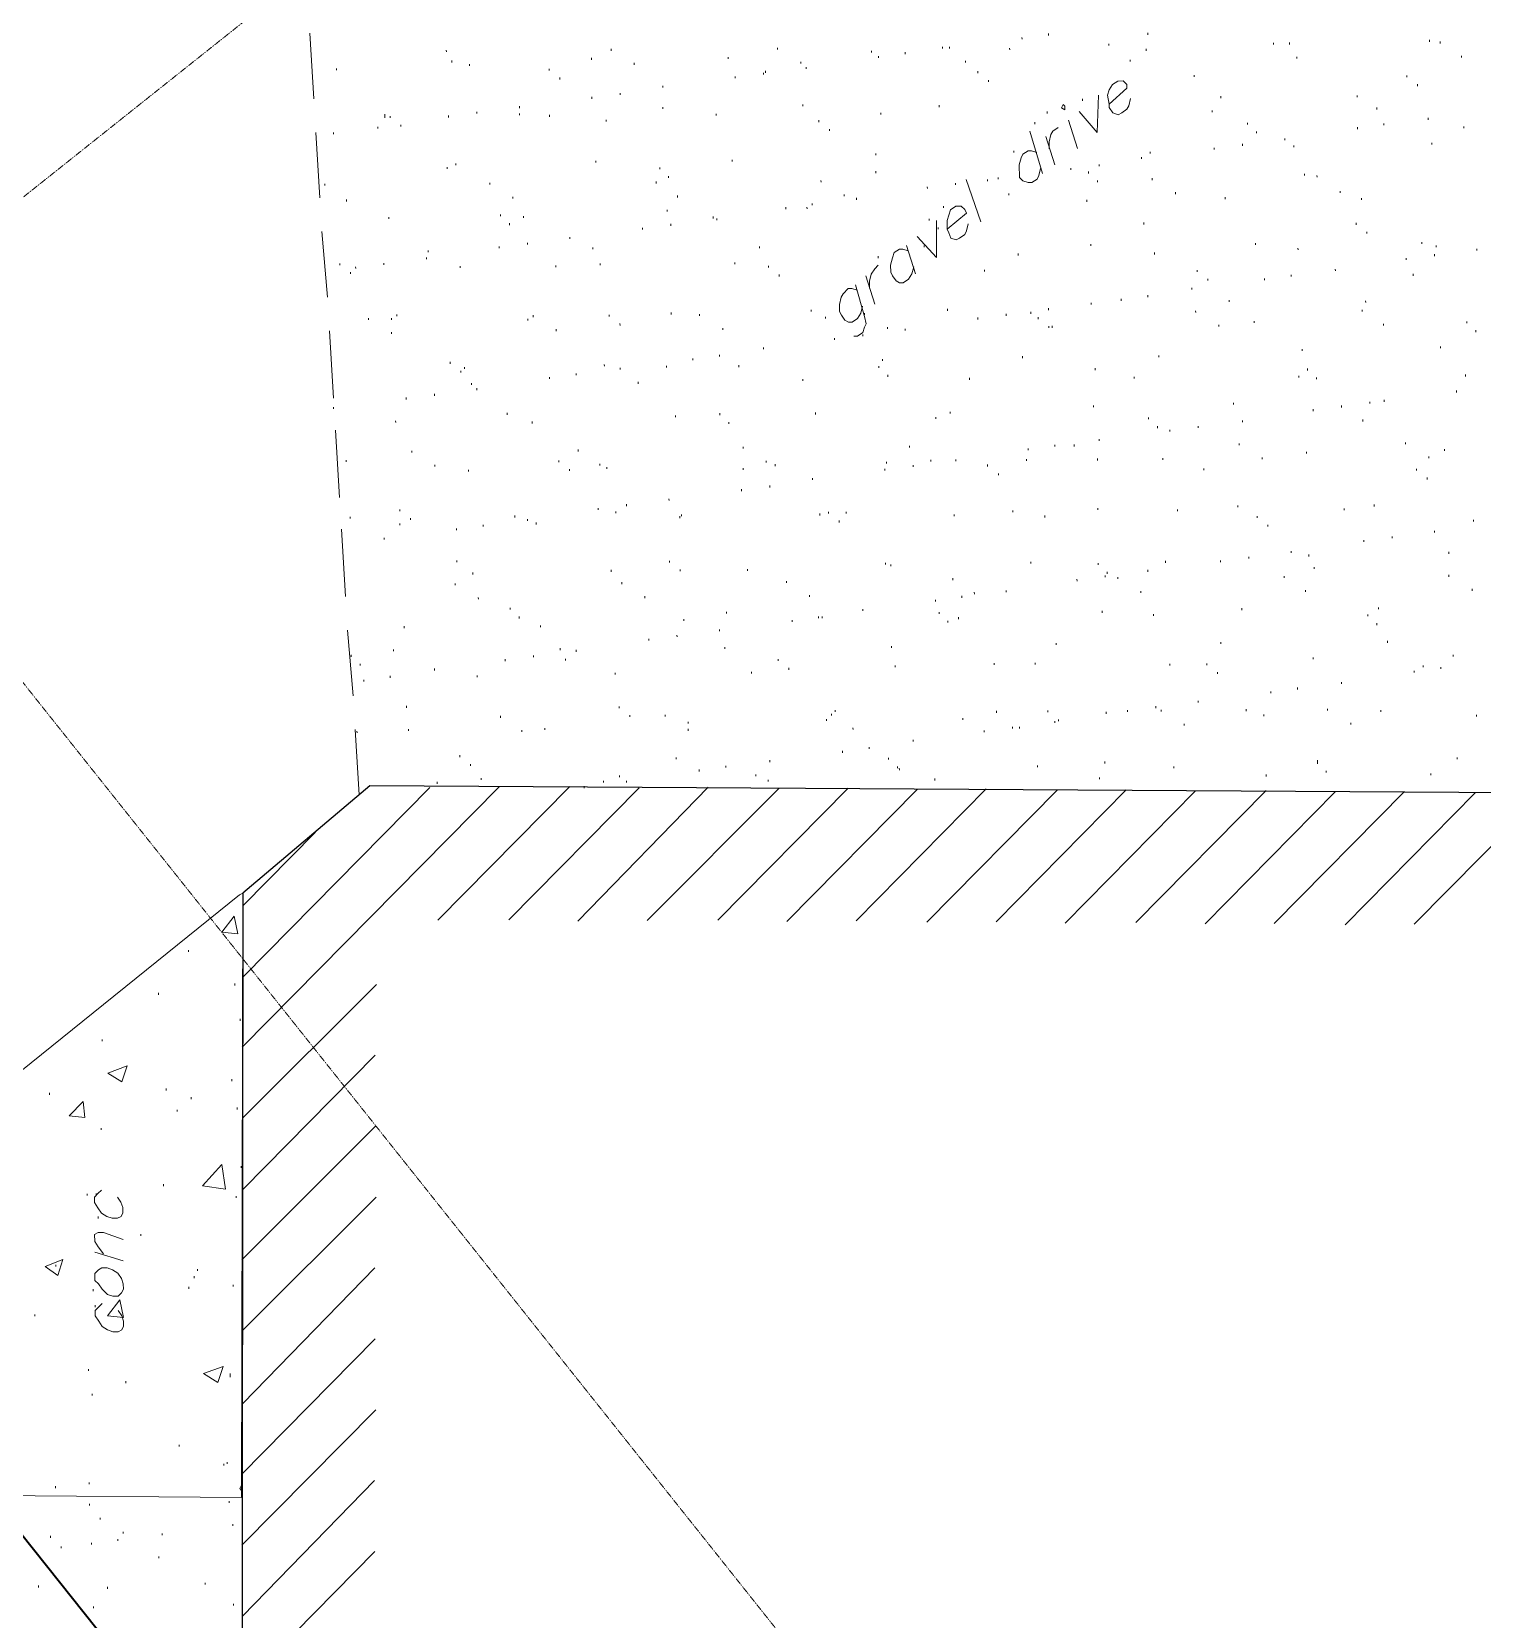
# Model space of a CAD drawing. Header units: inches. Extents: x -5728 to 15181, y 9834 to 15140.
# Drawn here: x 3259 to 3914, y 11093 to 11809 of the extents above; entities that cross this region are included whole.
import ezdxf

# ---------------------------------------------------------------- set-up
doc = ezdxf.new("R2010")
doc.units = ezdxf.units.IN
doc.header["$MEASUREMENT"] = 0
doc.linetypes.add('IMPORT-DASHEDX2 _4_', pattern=[0.1125, 0.075, -0.0375])
for name, color, linetype, lineweight in [('Building Setbacks', 1, 'IMPORT-DASHEDX2 _4_', 9), ('PDF_Geometry', 1, 'Continuous', 9), ('site plan converted for PDF_dwg', 1, 'Continuous', 9)]:
    doc.layers.add(name, color=color, linetype=linetype, lineweight=lineweight)

# ---------------------------------------------------------------- blocks, each defined once
blk = doc.blocks.new('site plan converted for PDF_dwg-1480341-SITE PLAN')
at = {"layer": 'Building Setbacks', "color": 147}
for p, q in [((987.35, 1770.42), (4303.47, 4372.18)), ((997.73, 1816.9), (2118.99, 388.93))]:
    blk.add_line(p, q, dxfattribs=at)
at = {"layer": 'PDF_Geometry', "color": 155, "lineweight": 15}
for p, q in [((1255.32, 1921), (1253.72, 1950.6)), ((1315.32, 1942.6), (1315.32, 1941.8)), ((1389.72, 1942.6), (1389.72, 1941.8)), ((1464.92, 1942.6), (1464.92, 1941.8)), ((1539.32, 1942.6), (1539.32, 1941.8)), ((1542.52, 1942.6), (1542.52, 1941.8)), ((1575.32, 1946.6), (1575.32, 1945.8)), ((1587.32, 1948.2), (1587.32, 1947.4)), ((1614.52, 1943.4), (1614.52, 1942.6)), ((1632.12, 1948.2), (1632.12, 1947.4)), ((1688.92, 1943.4), (1688.92, 1942.6)), ((1696.12, 1943.4), (1696.12, 1942.6)), ((1759.32, 1944.2), (1759.32, 1943.4)), ((1764.12, 1943.4), (1764.12, 1942.6)), ((1317.72, 1937.8), (1317.72, 1937)), ((1325.72, 1936.2), (1325.72, 1935.4)), ((1380.92, 1938.6), (1380.92, 1937.8)), ((1400.12, 1936.2), (1400.12, 1935.4)), ((1442.52, 1938.6), (1442.52, 1937.8)), ((1475.32, 1936.2), (1475.32, 1935.4)), ((1507.32, 1941), (1507.32, 1940.2)), ((1510.52, 1938.6), (1510.52, 1937.8)), ((1522.52, 1940.2), (1522.52, 1939.4)), ((1549.72, 1936.2), (1549.72, 1935.4)), ((1569.72, 1941.8), (1569.72, 1941)), ((1624.12, 1936.2), (1624.12, 1935.4)), ((1631.32, 1941), (1631.32, 1940.2)), ((1699.32, 1937), (1699.32, 1936.2)), ((1773.72, 1937), (1773.72, 1936.2)), ((1265.72, 1934.6), (1265.72, 1933.8)), ((1361.72, 1933.8), (1361.72, 1933)), ((1366.52, 1929.8), (1366.52, 1929)), ((1445.72, 1929.8), (1445.72, 1929)), ((1458.52, 1931.4), (1458.52, 1930.6)), ((1459.32, 1932.2), (1459.32, 1931.4)), ((1477.72, 1933.8), (1477.72, 1933)), ((1555.32, 1931.4), (1555.32, 1930.6)), ((1652.92, 1929), (1652.92, 1928.2)), ((1748.92, 1928.2), (1748.92, 1927.4)), ((1380.92, 1921), (1380.92, 1920.2)), ((1393.72, 1922.6), (1393.72, 1921.8)), ((1412.92, 1925.8), (1412.92, 1925)), ((1560.12, 1927.4), (1560.12, 1926.6)), ((1753.72, 1924.2), (1753.72, 1923.4)), ((1328.92, 1914.6), (1328.92, 1913.8)), ((1348.12, 1917), (1348.12, 1916.2)), ((1348.12, 1913.8), (1348.12, 1913)), ((1412.92, 1916.2), (1412.92, 1915.4)), ((1476.12, 1917), (1476.12, 1916.2)), ((1537.72, 1916.2), (1537.72, 1915.4)), ((1602.52, 1918.6), (1602.52, 1917.8)), ((1664.92, 1919.4), (1664.92, 1918.6)), ((1726.52, 1919.4), (1726.52, 1918.6)), ((1735.32, 1913.8), (1735.32, 1913)), ((1284.12, 1908.2), (1284.12, 1907.4)), ((1289.72, 1913), (1289.72, 1912.2)), ((1294.52, 1909), (1294.52, 1908.2)), ((1316.12, 1913), (1316.12, 1912.2)), ((1361.72, 1913), (1361.72, 1912.2)), ((1387.32, 1910.6), (1387.32, 1909.8)), ((1436.92, 1913), (1436.92, 1912.2)), ((1483.32, 1909.8), (1483.32, 1909)), ((1511.32, 1913), (1511.32, 1912.2)), ((1580.92, 1908.2), (1580.92, 1907.4)), ((1586.52, 1913), (1586.52, 1912.2)), ((1596.12, 1909), (1600.12, 1896.2)), ((1660.92, 1913), (1660.92, 1912.2)), ((1676.92, 1907.4), (1676.92, 1906.6)), ((1738.52, 1906.6), (1738.52, 1905.8)), ((1758.52, 1909), (1758.52, 1908.2)), ((1257.72, 1876.2), (1256.12, 1905.8)), ((1264.12, 1905.8), (1264.12, 1905)), ((1488.12, 1905.8), (1488.12, 1905)), ((1578.52, 1904.2), (1584.12, 1885)), ((1589.72, 1889), (1585.72, 1901.8)), ((1680.92, 1903.4), (1680.92, 1902.6)), ((1693.72, 1900.2), (1693.72, 1899.4)), ((1726.52, 1905), (1726.52, 1904.2)), ((1774.52, 1905), (1774.52, 1904.2)), ((1382.52, 1892.2), (1382.52, 1891.4)), ((1444.12, 1892.2), (1444.12, 1891.4)), ((1508.92, 1894.6), (1508.92, 1893.8)), ((1571.32, 1895.4), (1571.32, 1894.6)), ((1628.92, 1892.2), (1628.92, 1891.4)), ((1632.92, 1894.6), (1632.92, 1893.8)), ((1661.72, 1896.2), (1661.72, 1895.4)), ((1674.52, 1897.8), (1674.52, 1897)), ((1697.72, 1897), (1697.72, 1896.2)), ((1760.12, 1897.8), (1760.12, 1897)), ((1315.32, 1889.8), (1315.32, 1889)), ((1319.32, 1891.4), (1319.32, 1890.6)), ((1411.32, 1889), (1411.32, 1888.2)), ((1415.32, 1885), (1415.32, 1884.2)), ((1508.92, 1886.6), (1508.92, 1885.8)), ((1596.92, 1887.4), (1596.92, 1886.6)), ((1604.92, 1885.8), (1604.92, 1885)), ((1609.72, 1889), (1609.72, 1888.2)), ((1260.12, 1882.6), (1260.12, 1881.8)), ((1334.52, 1882.6), (1334.52, 1881.8)), ((1409.72, 1882.6), (1409.72, 1881.8)), ((1484.12, 1882.6), (1484.12, 1881.8)), ((1532.12, 1879.4), (1532.12, 1878.6)), ((1544.92, 1881), (1544.92, 1880.2)), ((1556.12, 1863.4), (1549.72, 1882.6)), ((1559.32, 1882.6), (1559.32, 1881.8)), ((1564.12, 1883.4), (1564.12, 1882.6)), ((1608.92, 1881.8), (1608.92, 1881)), ((1633.72, 1882.6), (1633.72, 1881.8)), ((1702.52, 1884.2), (1702.52, 1883.4)), ((1708.12, 1883.4), (1708.12, 1882.6)), ((1269.72, 1875.4), (1269.72, 1874.6)), ((1344.92, 1876.2), (1344.92, 1875.4)), ((1419.32, 1876.2), (1419.32, 1875.4)), ((1468.12, 1870.6), (1468.12, 1869.8)), ((1477.72, 1870.6), (1477.72, 1869.8)), ((1480.12, 1872.2), (1480.12, 1871.4)), ((1494.52, 1876.2), (1494.52, 1875.4)), ((1500.12, 1874.6), (1500.12, 1873.8)), ((1539.32, 1870.6), (1539.32, 1869.8)), ((1568.92, 1876.2), (1568.92, 1875.4)), ((1604.12, 1873), (1604.12, 1872.2)), ((1644.12, 1876.2), (1644.12, 1875.4)), ((1666.52, 1873.8), (1666.52, 1873)), ((1718.52, 1876.2), (1718.52, 1875.4)), ((1728.12, 1873), (1728.12, 1872.2)), ((1288.92, 1867.4), (1288.92, 1866.6)), ((1339.32, 1868.2), (1339.32, 1867.4)), ((1343.32, 1864.2), (1343.32, 1863.4)), ((1349.72, 1867.4), (1349.72, 1866.6)), ((1414.52, 1869.8), (1414.52, 1869)), ((1435.32, 1866.6), (1435.32, 1865.8)), ((1436.92, 1865.8), (1436.92, 1865)), ((1532.92, 1865), (1532.92, 1864.2)), ((1260.92, 1831.4), (1258.52, 1861)), ((1370.52, 1857.8), (1370.52, 1857)), ((1403.32, 1861.8), (1403.32, 1861)), ((1416.12, 1863.4), (1416.12, 1862.6)), ((1536.92, 1861), (1536.92, 1860.2)), ((1629.72, 1862.6), (1629.72, 1861.8)), ((1725.72, 1861.8), (1725.72, 1861)), ((1730.52, 1857.8), (1730.52, 1857)), ((1306.52, 1852.2), (1306.52, 1851.4)), ((1338.52, 1853.8), (1338.52, 1853)), ((1351.32, 1855.4), (1351.32, 1854.6)), ((1380.92, 1853), (1380.92, 1852.2)), ((1456.12, 1853), (1456.12, 1852.2)), ((1522.52, 1853), (1526.52, 1840.2)), ((1530.52, 1853), (1530.52, 1852.2)), ((1605.72, 1853), (1605.72, 1852.2)), ((1680.12, 1853), (1680.12, 1852.2)), ((1699.32, 1850.6), (1699.32, 1849.8)), ((1755.32, 1853), (1755.32, 1852.2)), ((1761.72, 1851.4), (1761.72, 1850.6)), ((1780.12, 1849.8), (1780.12, 1849)), ((1266.52, 1846.6), (1266.52, 1845.8)), ((1271.32, 1842.6), (1271.32, 1841.8)), ((1273.72, 1845), (1273.72, 1844.2)), ((1286.52, 1846.6), (1286.52, 1845.8)), ((1305.72, 1849), (1305.72, 1848.2)), ((1320.92, 1845), (1320.92, 1844.2)), ((1364.12, 1845), (1364.12, 1844.2)), ((1384.12, 1845.8), (1384.12, 1845)), ((1444.92, 1845.8), (1444.92, 1845)), ((1460.12, 1844.2), (1460.12, 1843.4)), ((1509.72, 1848.2), (1509.72, 1847.4)), ((1572.92, 1849), (1572.92, 1848.2)), ((1634.52, 1849), (1634.52, 1848.2)), ((1748.12, 1845.8), (1748.12, 1845)), ((1760.92, 1847.4), (1760.92, 1846.6)), ((1464.92, 1840.2), (1464.92, 1839.4)), ((1508.12, 1826.6), (1504.12, 1839.4)), ((1557.72, 1841.8), (1557.72, 1841)), ((1653.72, 1841), (1653.72, 1840.2)), ((1658.52, 1837), (1658.52, 1836.2)), ((1684.12, 1837), (1684.12, 1836.2)), ((1696.12, 1838.6), (1696.12, 1837.8)), ((1716.12, 1841), (1716.12, 1840.2)), ((1751.32, 1838.6), (1751.32, 1837.8)), ((1619.32, 1828.2), (1619.32, 1827.4)), ((1631.32, 1829.8), (1631.32, 1829)), ((1651.32, 1833), (1651.32, 1832.2)), ((1279.32, 1821.8), (1279.32, 1821)), ((1289.72, 1821.8), (1289.72, 1821)), ((1292.12, 1823.4), (1292.12, 1822.6)), ((1351.32, 1821), (1351.32, 1820.2)), ((1353.72, 1822.6), (1353.72, 1821.8)), ((1388.12, 1822.6), (1388.12, 1821.8)), ((1416.12, 1823.4), (1416.12, 1822.6)), ((1428.92, 1822.6), (1428.92, 1821.8)), ((1479.32, 1824.2), (1479.32, 1823.4)), ((1485.72, 1821), (1485.72, 1820.2)), ((1503.32, 1822.6), (1503.32, 1821.8)), ((1540.92, 1824.2), (1540.92, 1823.4)), ((1567.32, 1821.8), (1567.32, 1821)), ((1578.52, 1822.6), (1578.52, 1821.8)), ((1586.52, 1824.2), (1586.52, 1823.4)), ((1605.72, 1826.6), (1605.72, 1825.8)), ((1652.92, 1822.6), (1652.92, 1821.8)), ((1668.12, 1827.4), (1668.12, 1826.6)), ((1728.12, 1822.6), (1728.12, 1821.8)), ((1729.72, 1826.6), (1729.72, 1825.8)), ((1263.32, 1785.8), (1261.72, 1816.2)), ((1289.72, 1815.4), (1289.72, 1814.6)), ((1364.12, 1816.2), (1364.12, 1815.4)), ((1392.92, 1818.6), (1392.92, 1817.8)), ((1439.32, 1816.2), (1439.32, 1815.4)), ((1513.72, 1816.2), (1513.72, 1815.4)), ((1521.72, 1815.4), (1521.72, 1814.6)), ((1554.52, 1820.2), (1554.52, 1819.4)), ((1581.72, 1820.2), (1581.72, 1819.4)), ((1586.52, 1816.2), (1586.52, 1815.4)), ((1588.12, 1816.2), (1588.12, 1815.4)), ((1663.32, 1816.2), (1663.32, 1815.4)), ((1679.32, 1817.8), (1679.32, 1817)), ((1737.72, 1816.2), (1737.72, 1815.4)), ((1775.32, 1817), (1775.32, 1816.2)), ((1457.72, 1807.4), (1457.72, 1806.6)), ((1489.72, 1811.4), (1489.72, 1810.6)), ((1502.52, 1813), (1502.52, 1812.2)), ((1779.32, 1813), (1779.32, 1812.2)), ((1316.12, 1801.8), (1316.12, 1801)), ((1322.52, 1799.4), (1322.52, 1798.6)), ((1385.72, 1800.2), (1385.72, 1799.4)), ((1413.72, 1799.4), (1413.72, 1798.6)), ((1425.72, 1802.6), (1425.72, 1801.8)), ((1437.72, 1804.2), (1437.72, 1803.4)), ((1446.52, 1799.4), (1446.52, 1798.6)), ((1511.32, 1801.8), (1511.32, 1801)), ((1574.52, 1802.6), (1574.52, 1801.8)), ((1636.12, 1802.6), (1636.12, 1801.8)), ((1700.92, 1805), (1700.92, 1804.2)), ((1763.32, 1805.8), (1763.32, 1805)), ((1320.92, 1797.8), (1320.92, 1797)), ((1325.72, 1792.2), (1325.72, 1791.4)), ((1360.92, 1794.6), (1360.92, 1793.8)), ((1372.92, 1796.2), (1372.92, 1795.4)), ((1392.92, 1798.6), (1392.92, 1797.8)), ((1400.92, 1792.2), (1400.92, 1791.4)), ((1475.32, 1793), (1475.32, 1792.2)), ((1509.72, 1798.6), (1509.72, 1797.8)), ((1513.72, 1794.6), (1513.72, 1793.8)), ((1550.52, 1793), (1550.52, 1792.2)), ((1607.32, 1797), (1607.32, 1796.2)), ((1624.92, 1793), (1624.92, 1792.2)), ((1699.32, 1793), (1699.32, 1792.2)), ((1703.32, 1796.2), (1703.32, 1795.4)), ((1707.32, 1792.2), (1707.32, 1791.4)), ((1774.52, 1793), (1774.52, 1792.2)), ((1296.12, 1785.8), (1296.12, 1785)), ((1308.92, 1787.4), (1308.92, 1786.6)), ((1328.12, 1789.8), (1328.12, 1789)), ((1770.52, 1785.8), (1770.52, 1785)), ((1263.32, 1781.8), (1263.32, 1781)), ((1341.72, 1778.6), (1341.72, 1777.8)), ((1437.72, 1777.8), (1437.72, 1777)), ((1480.92, 1777.8), (1480.92, 1777)), ((1541.72, 1777.8), (1541.72, 1777)), ((1606.52, 1780.2), (1606.52, 1779.4)), ((1669.72, 1781), (1669.72, 1780.2)), ((1705.72, 1777.8), (1705.72, 1777)), ((1718.52, 1779.4), (1718.52, 1778.6)), ((1731.32, 1781), (1731.32, 1780.2)), ((1737.72, 1781.8), (1737.72, 1781)), ((1265.72, 1741), (1264.12, 1771.4)), ((1291.32, 1775.4), (1291.32, 1774.6)), ((1352.92, 1774.6), (1352.92, 1773.8)), ((1417.72, 1777), (1417.72, 1776.2)), ((1441.72, 1773.8), (1441.72, 1773)), ((1535.32, 1775.4), (1535.32, 1774.6)), ((1631.32, 1774.6), (1631.32, 1773.8)), ((1635.32, 1770.6), (1635.32, 1769.8)), ((1653.72, 1770.6), (1653.72, 1769.8)), ((1673.72, 1773), (1673.72, 1772.2)), ((1728.12, 1773), (1728.12, 1772.2)), ((1608.92, 1765), (1608.92, 1764.2)), ((1640.92, 1769), (1640.92, 1768.2)), ((1268.92, 1757.8), (1268.92, 1757)), ((1298.52, 1761.8), (1298.52, 1761)), ((1364.92, 1757), (1364.92, 1756.2)), ((1373.72, 1761.8), (1373.72, 1761)), ((1448.12, 1762.6), (1448.12, 1761.8)), ((1458.52, 1756.2), (1458.52, 1755.4)), ((1523.32, 1762.6), (1523.32, 1761.8)), ((1532.92, 1756.2), (1532.92, 1755.4)), ((1544.12, 1756.2), (1544.12, 1755.4)), ((1576.12, 1756.2), (1576.12, 1755.4)), ((1576.92, 1761), (1576.92, 1760.2)), ((1588.92, 1762.6), (1588.92, 1761.8)), ((1597.72, 1762.6), (1597.72, 1761.8)), ((1608.12, 1756.2), (1608.12, 1755.4)), ((1637.72, 1756.2), (1637.72, 1755.4)), ((1672.12, 1762.6), (1672.12, 1761.8)), ((1682.52, 1756.2), (1682.52, 1755.4)), ((1702.52, 1758.6), (1702.52, 1757.8)), ((1747.32, 1762.6), (1747.32, 1761.8)), ((1757.72, 1756.2), (1757.72, 1755.4)), ((1764.92, 1759.4), (1764.92, 1758.6)), ((1308.92, 1755.4), (1308.92, 1754.6)), ((1324.12, 1753), (1324.12, 1752.2)), ((1369.72, 1753), (1369.72, 1752.2)), ((1383.32, 1755.4), (1383.32, 1754.6)), ((1386.52, 1753.8), (1386.52, 1753)), ((1448.12, 1753), (1448.12, 1752.2)), ((1462.52, 1754.6), (1462.52, 1753.8)), ((1512.12, 1752.2), (1512.12, 1751.4)), ((1512.92, 1755.4), (1512.92, 1754.6)), ((1524.92, 1753.8), (1524.92, 1753)), ((1558.52, 1753.8), (1558.52, 1753)), ((1563.32, 1749.8), (1563.32, 1749)), ((1656.12, 1751.4), (1656.12, 1750.6)), ((1752.12, 1750.6), (1752.12, 1749.8)), ((1447.32, 1743.4), (1447.32, 1742.6)), ((1460.12, 1745), (1460.12, 1744.2)), ((1479.32, 1748.2), (1479.32, 1747.4)), ((1756.92, 1746.6), (1756.92, 1745.8)), ((1292.92, 1735.4), (1292.92, 1734.6)), ((1382.52, 1735.4), (1382.52, 1734.6)), ((1395.32, 1737), (1395.32, 1736.2)), ((1414.52, 1739.4), (1414.52, 1738.6)), ((1671.32, 1734.6), (1671.32, 1733.8)), ((1732.92, 1734.6), (1732.92, 1733.8)), ((1270.52, 1732.2), (1270.52, 1731.4)), ((1292.92, 1729), (1292.92, 1728.2)), ((1297.72, 1731.4), (1297.72, 1730.6)), ((1330.52, 1728.2), (1330.52, 1727.4)), ((1344.92, 1732.2), (1344.92, 1731.4)), ((1350.52, 1730.6), (1350.52, 1729.8)), ((1354.52, 1729), (1354.52, 1728.2)), ((1390.52, 1733.8), (1390.52, 1733)), ((1419.32, 1731.4), (1419.32, 1730.6)), ((1420.12, 1732.2), (1420.12, 1731.4)), ((1482.52, 1732.2), (1482.52, 1731.4)), ((1486.52, 1733), (1486.52, 1732.2)), ((1491.32, 1729), (1491.32, 1728.2)), ((1494.52, 1733), (1494.52, 1732.2)), ((1543.32, 1731.4), (1543.32, 1730.6)), ((1569.72, 1733), (1569.72, 1732.2)), ((1584.12, 1730.6), (1584.12, 1729.8)), ((1608.12, 1733.8), (1608.12, 1733)), ((1644.12, 1733), (1644.12, 1732.2)), ((1680.12, 1729.8), (1680.12, 1729)), ((1719.32, 1733), (1719.32, 1732.2)), ((1777.72, 1727.4), (1777.72, 1726.6)), ((1268.12, 1696.2), (1266.52, 1726.6)), ((1285.72, 1722.6), (1285.72, 1721.8)), ((1318.52, 1726.6), (1318.52, 1725.8)), ((1684.92, 1725.8), (1684.92, 1725)), ((1740.92, 1720.2), (1740.92, 1719.4)), ((1760.12, 1722.6), (1760.12, 1721.8)), ((1695.32, 1713.8), (1695.32, 1713)), ((1728.12, 1718.6), (1728.12, 1717.8)), ((1766.52, 1713), (1766.52, 1712.2)), ((1318.52, 1712.2), (1318.52, 1711.4)), ((1325.72, 1706.6), (1325.72, 1705.8)), ((1388.12, 1707.4), (1388.12, 1706.6)), ((1414.52, 1711.4), (1414.52, 1710.6)), ((1419.32, 1707.4), (1419.32, 1706.6)), ((1449.72, 1707.4), (1449.72, 1706.6)), ((1512.12, 1709.8), (1512.12, 1709)), ((1514.52, 1709), (1514.52, 1708.2)), ((1577.72, 1709.8), (1577.72, 1709)), ((1608.12, 1709), (1608.12, 1708.2)), ((1630.52, 1705.8), (1630.52, 1705)), ((1638.52, 1709.8), (1638.52, 1709)), ((1663.32, 1709.8), (1663.32, 1709)), ((1676.12, 1711.4), (1676.12, 1710.6)), ((1703.32, 1712.2), (1703.32, 1711.4)), ((1705.72, 1706.6), (1705.72, 1705.8)), ((1317.72, 1701.8), (1317.72, 1701)), ((1392.92, 1701.8), (1392.92, 1701)), ((1467.32, 1701.8), (1467.32, 1701)), ((1542.52, 1702.6), (1542.52, 1701.8)), ((1598.52, 1701.8), (1598.52, 1701)), ((1611.32, 1703.4), (1611.32, 1702.6)), ((1612.12, 1705), (1612.12, 1704.2)), ((1616.92, 1702.6), (1616.92, 1701.8)), ((1692.12, 1702.6), (1692.12, 1701.8)), ((1766.52, 1702.6), (1766.52, 1701.8)), ((1328.12, 1695.4), (1328.12, 1694.6)), ((1403.32, 1695.4), (1403.32, 1694.6)), ((1477.72, 1695.4), (1477.72, 1694.6)), ((1534.52, 1693), (1534.52, 1692.2)), ((1546.52, 1694.6), (1546.52, 1693.8)), ((1552.12, 1696.2), (1552.12, 1695.4)), ((1566.52, 1697), (1566.52, 1696.2)), ((1627.32, 1696.2), (1627.32, 1695.4)), ((1701.72, 1696.2), (1701.72, 1695.4)), ((1776.92, 1696.2), (1776.92, 1695.4)), ((1342.52, 1690.6), (1342.52, 1689.8)), ((1346.52, 1686.6), (1346.52, 1685.8)), ((1420.92, 1685), (1420.92, 1684.2)), ((1440.12, 1688.2), (1440.12, 1687.4)), ((1481.72, 1685.8), (1481.72, 1685)), ((1483.32, 1685.8), (1483.32, 1685)), ((1501.72, 1689), (1501.72, 1688.2)), ((1536.12, 1687.4), (1536.12, 1686.6)), ((1544.92, 1685), (1544.92, 1684.2)), ((1609.72, 1687.4), (1609.72, 1686.6)), ((1632.92, 1685.8), (1632.92, 1685)), ((1672.92, 1688.2), (1672.92, 1687.4)), ((1729.72, 1685), (1729.72, 1684.2)), ((1734.52, 1688.2), (1734.52, 1687.4)), ((1271.32, 1651.4), (1268.92, 1681)), ((1294.52, 1682.6), (1294.52, 1681.8)), ((1356.12, 1682.6), (1356.12, 1681.8)), ((1417.72, 1677.8), (1417.72, 1677)), ((1436.92, 1680.2), (1436.92, 1679.4)), ((1469.72, 1684.2), (1469.72, 1683.4)), ((1540.12, 1683.4), (1540.12, 1682.6)), ((1733.72, 1681), (1733.72, 1680.2)), ((1289.72, 1672.2), (1289.72, 1671.4)), ((1364.92, 1672.2), (1364.92, 1671.4)), ((1372.12, 1671.4), (1372.12, 1670.6)), ((1404.92, 1676.2), (1404.92, 1675.4)), ((1439.32, 1672.2), (1439.32, 1671.4)), ((1514.52, 1672.2), (1514.52, 1671.4)), ((1588.92, 1673), (1588.92, 1672.2)), ((1663.32, 1673), (1663.32, 1672.2)), ((1738.52, 1673), (1738.52, 1672.2)), ((1270.52, 1669.8), (1270.52, 1669)), ((1274.52, 1665.8), (1274.52, 1665)), ((1308.12, 1663.4), (1308.12, 1662.6)), ((1340.12, 1667.4), (1340.12, 1666.6)), ((1352.92, 1669), (1352.92, 1668.2)), ((1367.32, 1667.4), (1367.32, 1666.6)), ((1463.32, 1666.6), (1463.32, 1665.8)), ((1516.12, 1663.4), (1516.12, 1662.6)), ((1560.92, 1664.2), (1560.92, 1663.4)), ((1579.32, 1664.2), (1579.32, 1663.4)), ((1640.12, 1663.4), (1640.12, 1662.6)), ((1656.92, 1663.4), (1656.92, 1662.6)), ((1704.92, 1665.8), (1704.92, 1665)), ((1768.12, 1666.6), (1768.12, 1665.8)), ((1276.12, 1658.6), (1276.12, 1657.8)), ((1288.12, 1660.2), (1288.12, 1659.4)), ((1327.32, 1660.2), (1327.32, 1659.4)), ((1389.72, 1661), (1389.72, 1660.2)), ((1451.32, 1661), (1451.32, 1660.2)), ((1468.12, 1662.6), (1468.12, 1661.8)), ((1661.72, 1659.4), (1661.72, 1658.6)), ((1750.52, 1659.4), (1750.52, 1658.6)), ((1754.52, 1661.8), (1754.52, 1661)), ((1762.52, 1661), (1762.52, 1660.2)), ((1685.72, 1650.6), (1685.72, 1649.8)), ((1697.72, 1652.2), (1697.72, 1651.4)), ((1717.72, 1654.6), (1717.72, 1653.8)), ((1295.32, 1646.6), (1295.32, 1645.8)), ((1337.72, 1641.8), (1337.72, 1641)), ((1391.32, 1645.8), (1391.32, 1645)), ((1396.12, 1641.8), (1396.12, 1641)), ((1412.12, 1641.8), (1412.12, 1641)), ((1487.32, 1641.8), (1487.32, 1641)), ((1488.92, 1643.4), (1488.92, 1642.6)), ((1561.72, 1642.6), (1561.72, 1641.8)), ((1584.92, 1642.6), (1584.92, 1641.8)), ((1611.32, 1641.8), (1611.32, 1641)), ((1620.92, 1642.6), (1620.92, 1641.8)), ((1633.72, 1644.2), (1633.72, 1643.4)), ((1636.12, 1642.6), (1636.12, 1641.8)), ((1652.92, 1646.6), (1652.92, 1645.8)), ((1674.52, 1642.6), (1674.52, 1641.8)), ((1711.32, 1642.6), (1711.32, 1641.8)), ((1735.32, 1641.8), (1735.32, 1641)), ((1273.72, 1606.6), (1272.12, 1636.2)), ((1272.92, 1635.4), (1272.92, 1634.6)), ((1296.12, 1636.2), (1296.12, 1635.4)), ((1347.32, 1635.4), (1347.32, 1634.6)), ((1357.72, 1636.2), (1357.72, 1635.4)), ((1422.52, 1638.6), (1422.52, 1637.8)), ((1422.52, 1635.4), (1422.52, 1634.6)), ((1484.92, 1639.4), (1484.92, 1638.6)), ((1496.92, 1635.4), (1496.92, 1634.6)), ((1546.52, 1639.4), (1546.52, 1638.6)), ((1568.92, 1635.4), (1568.92, 1634.6)), ((1572.12, 1635.4), (1572.12, 1634.6)), ((1588.12, 1637.8), (1588.12, 1637)), ((1589.72, 1638.6), (1589.72, 1637.8)), ((1646.52, 1636.2), (1646.52, 1635.4)), ((1682.52, 1640.2), (1682.52, 1639.4)), ((1721.72, 1636.2), (1721.72, 1635.4)), ((1778.52, 1639.4), (1778.52, 1638.6)), ((1524.12, 1629.8), (1524.12, 1629)), ((1556.12, 1633.8), (1556.12, 1633)), ((1319.32, 1624.2), (1319.32, 1623.4)), ((1324.12, 1620.2), (1324.12, 1619.4)), ((1416.92, 1622.6), (1416.92, 1621.8)), ((1459.32, 1621), (1459.32, 1620.2)), ((1492.12, 1625), (1492.12, 1624.2)), ((1504.12, 1626.6), (1504.12, 1625.8)), ((1512.92, 1621.8), (1512.92, 1621)), ((1769.72, 1620.2), (1769.72, 1619.4)), ((1328.92, 1613.8), (1328.92, 1613)), ((1391.32, 1614.6), (1391.32, 1613.8)), ((1427.32, 1617), (1427.32, 1616.2)), ((1439.32, 1618.6), (1439.32, 1617.8)), ((1452.92, 1614.6), (1452.92, 1613.8)), ((1516.92, 1617.8), (1516.92, 1617)), ((1517.72, 1617), (1517.72, 1616.2)), ((1580.12, 1617.8), (1580.12, 1617)), ((1610.52, 1619.4), (1610.52, 1618.6)), ((1641.72, 1617), (1641.72, 1616.2)), ((1683.32, 1613), (1683.32, 1612.2)), ((1710.52, 1614.6), (1710.52, 1613.8)), ((1757.72, 1613), (1757.72, 1612.2)), ((1220.12, 1493), (1336.92, 1609.8)), ((1220.92, 1525), (1305.72, 1609.8)), ((1308.92, 1612.2), (1308.92, 1611.4)), ((1308.92, 1549.8), (1368.92, 1609.8)), ((1340.92, 1549.8), (1400.12, 1609)), ((1372.12, 1549), (1431.32, 1609)), ((1375.32, 1609.8), (1375.32, 1609)), ((1384.12, 1612.2), (1384.12, 1611.4)), ((1394.52, 1612.2), (1394.52, 1611.4)), ((1403.32, 1549), (1463.32, 1608.2)), ((1435.32, 1549), (1494.52, 1608.2)), ((1458.52, 1612.2), (1458.52, 1611.4)), ((1466.52, 1548.2), (1525.72, 1607.4)), ((1497.72, 1548.2), (1556.92, 1607.4)), ((1529.72, 1547.4), (1588.92, 1606.6)), ((1533.72, 1612.2), (1533.72, 1611.4)), ((1560.92, 1547.4), (1620.12, 1606.6)), ((1592.12, 1546.6), (1651.32, 1605.8)), ((1608.12, 1612.2), (1608.12, 1611.4)), ((1624.12, 1546.6), (1683.32, 1605.8)), ((1655.32, 1545.8), (1714.52, 1605)), ((1686.52, 1545.8), (1745.72, 1605)), ((1718.52, 1545), (1777.72, 1604.2)), ((1749.72, 1545), (1808.92, 1604.2)), ((1220.92, 1557), (1253.72, 1589.8)), ((1196.12, 1537), (1196.12, 1536.2)), ((1216.92, 1521.8), (1216.92, 1521)), ((1220.12, 1461), (1280.92, 1521)), ((1182.52, 1517.8), (1182.52, 1517)), ((1219.32, 1505.8), (1219.32, 1505)), ((1156.92, 1497), (1156.92, 1496.2)), ((1220.12, 1429), (1280.12, 1489)), ((1215.32, 1478.6), (1215.32, 1477.8)), ((1132.92, 1473), (1132.92, 1472.2)), ((1185.72, 1474.6), (1185.72, 1473.8)), ((1196.92, 1470.6), (1196.92, 1469.8)), ((1190.52, 1465), (1190.52, 1464.2)), ((1217.72, 1465.8), (1217.72, 1465)), ((1156.12, 1457), (1156.12, 1456.2)), ((1219.32, 1397), (1280.12, 1457)), ((1219.32, 1439.4), (1219.32, 1438.6)), ((1149.72, 1427.4), (1149.72, 1426.6)), ((1153.72, 1427.4), (1153.72, 1426.6)), ((1184.12, 1431.4), (1184.12, 1430.6)), ((1216.92, 1425.8), (1216.92, 1425)), ((1219.32, 1365), (1280.12, 1425)), ((1154.52, 1417), (1154.52, 1416.2)), ((1173.72, 1409), (1173.72, 1408.2)), ((1165.72, 1397), (1152.92, 1401)), ((1135.32, 1395.4), (1135.32, 1394.6)), ((1199.32, 1393), (1199.32, 1392.2)), ((1219.32, 1332.2), (1279.32, 1393)), ((1152.12, 1384.2), (1152.12, 1383.4)), ((1195.32, 1385), (1195.32, 1384.2)), ((1197.72, 1389.8), (1197.72, 1389)), ((1215.32, 1385.8), (1215.32, 1385)), ((1152.92, 1377), (1152.92, 1376.2)), ((1125.72, 1373), (1125.72, 1372.2)), ((1218.52, 1300.2), (1279.32, 1361)), ((1149.72, 1348.2), (1149.72, 1347.4)), ((1166.52, 1342.6), (1166.52, 1341.8)), ((1151.32, 1337), (1151.32, 1336.2)), ((1218.52, 1268.2), (1279.32, 1329)), ((1190.52, 1313.8), (1190.52, 1313)), ((1210.52, 1305), (1210.52, 1304.2)), ((1212.12, 1305.8), (1212.12, 1305)), ((1134.52, 1295.4), (1134.52, 1294.6)), ((1149.72, 1297), (1149.72, 1296.2)), ((1218.52, 1236.2), (1278.52, 1297)), ((1149.72, 1287.4), (1149.72, 1286.6)), ((1212.92, 1288.2), (1212.92, 1287.4)), ((1154.52, 1281), (1154.52, 1280.2)), ((1214.52, 1277.8), (1214.52, 1277)), ((1132.12, 1273), (1132.12, 1272.2)), ((1150.52, 1269.8), (1150.52, 1269)), ((1162.52, 1271.4), (1162.52, 1270.6)), ((1164.92, 1274.6), (1164.92, 1273.8)), ((1182.52, 1273.8), (1182.52, 1273)), ((1136.92, 1268.2), (1136.92, 1267.4)), ((1180.92, 1263.4), (1180.92, 1262.6)), ((1217.72, 1204.2), (1278.52, 1265)), ((1126.52, 1250.6), (1126.52, 1249.8)), ((1157.72, 1249.8), (1157.72, 1249)), ((1201.72, 1251.4), (1201.72, 1250.6)), ((1151.32, 1241), (1151.32, 1240.2)), ((1214.52, 1241.8), (1214.52, 1241))]:
    blk.add_line(p, q, dxfattribs=at)
at = {"layer": 'PDF_Geometry', "color": 157, "lineweight": 35, "flags": 128}
blk.add_lwpolyline([(1834.52, 362.6), (4520.12, 325), (4553.72, 4365.8), (4155.32, 4561), (679.32, 1833.8)], close=True, dxfattribs=at)
at = {"layer": 'PDF_Geometry', "color": 165, "lineweight": 25, "flags": 128}
blk.add_lwpolyline([(3471.32, 1902.6), (2028.12, 1914.6), (2024.12, 1440.2), (2008.12, 1440.2), (2008.12, 1425), (1842.52, 1424.2), (1844.12, 1603.4), (1278.52, 1610.6), (1220.92, 1562.6), (1217.72, 1154.6), (1384.12, 928.2), (2006.52, 928.2), (2005.72, 785), (1828.92, 787.4), (1827.32, 526.6), (3939.32, 504.2)], dxfattribs=at)
at = {"layer": 'PDF_Geometry', "color": 155, "lineweight": 15, "flags": 128}
for points in [[(1614.52, 1916.2), (1622.52, 1923.4), (1622.52, 1925), (1620.92, 1926.6), (1618.52, 1926.6), (1616.12, 1925), (1614.52, 1922.6), (1613.72, 1920.2), (1614.52, 1916.2), (1614.52, 1914.6), (1616.12, 1912.2), (1618.52, 1911.4), (1620.12, 1912.2), (1622.52, 1913.8), (1623.32, 1915.4), (1624.12, 1918.6)], [(1287.32, 1913.8), (1287.32, 1913), (1287.32, 1912.2)], [(1600.92, 1913), (1608.92, 1903.4), (1609.72, 1920.2)], [(1587.32, 1896.2), (1587.32, 1899.4), (1588.12, 1902.6), (1588.92, 1904.2), (1591.32, 1905.8)], [(1581.72, 1894.6), (1579.32, 1895.4), (1577.72, 1895.4), (1575.32, 1893.8), (1574.52, 1892.2), (1573.72, 1889), (1573.72, 1883.4), (1575.32, 1881.8), (1577.72, 1881), (1579.32, 1881), (1581.72, 1882.6), (1582.52, 1884.2), (1583.32, 1887.4)], [(1540.92, 1860.2), (1549.72, 1867.4), (1548.92, 1869), (1547.32, 1870.6), (1544.92, 1870.6), (1542.52, 1869), (1541.72, 1866.6), (1540.92, 1864.2), (1540.92, 1860.2), (1541.72, 1858.6), (1542.52, 1856.2), (1544.92, 1855.4), (1546.52, 1856.2), (1548.92, 1857.8), (1549.72, 1859.4), (1550.52, 1862.6)], [(1527.32, 1857), (1536.12, 1847.4), (1536.12, 1864.2)], [(1523.32, 1850.6), (1520.92, 1851.4), (1519.32, 1851.4), (1516.92, 1849.8), (1516.12, 1847.4), (1515.32, 1844.2), (1515.32, 1841), (1516.12, 1839.4), (1517.72, 1837), (1519.32, 1836.2), (1520.92, 1836.2), (1523.32, 1837.8), (1524.92, 1840.2), (1525.72, 1843.4)], [(1505.72, 1833.8), (1505.72, 1837), (1506.52, 1840.2), (1508.12, 1842.6), (1509.72, 1844.2)], [(1499.32, 1835.4), (1503.32, 1821), (1504.12, 1817.8), (1503.32, 1816.2), (1502.52, 1813.8), (1500.12, 1812.2), (1498.52, 1812.2)], [(1500.12, 1833), (1497.72, 1833.8), (1496.12, 1833.8), (1493.72, 1831.4), (1492.92, 1829.8), (1492.12, 1826.6), (1492.12, 1823.4), (1492.92, 1821.8), (1494.52, 1819.4), (1496.12, 1818.6), (1497.72, 1818.6), (1500.12, 1820.2), (1501.72, 1822.6), (1502.52, 1825.8)], [(1706.52, 1619.4), (1706.52, 1618.6), (1706.52, 1617.8)], [(1156.12, 1429), (1154.52, 1427.4), (1152.92, 1425.8), (1152.92, 1423.4), (1154.52, 1421), (1156.12, 1418.6), (1158.52, 1417), (1160.92, 1416.2), (1163.32, 1416.2), (1164.92, 1417), (1165.72, 1418.6), (1165.72, 1421), (1164.92, 1423.4), (1163.32, 1425.8)], [(1156.92, 1400.2), (1154.52, 1403.4), (1152.92, 1405.8), (1152.92, 1409), (1154.52, 1409.8), (1156.92, 1409.8), (1165.72, 1406.6)], [(1156.12, 1377.8), (1154.52, 1376.2), (1152.92, 1374.6), (1152.92, 1372.2), (1154.52, 1369.8), (1156.12, 1367.4), (1158.52, 1365.8), (1160.92, 1365), (1163.32, 1365), (1164.92, 1365.8), (1165.72, 1367.4), (1165.72, 1369.8), (1164.92, 1372.2), (1163.32, 1374.6)], [(1213.72, 1345.8), (1213.72, 1345), (1213.72, 1344.2)], [(1218.52, 1293), (1217.72, 1293.8), (1218.52, 1295.4)]]:
    blk.add_lwpolyline(points, dxfattribs=at)
for points in [[(1592.92, 1914.6), (1594.52, 1913.8), (1594.52, 1915.4), (1593.72, 1916.2)], [(1220.92, 1562.6), (1219.32, 1561.8), (1110.52, 1475.4), (1089.72, 1444.2), (1088.92, 1397), (1097.72, 1305), (1106.52, 1291.4), (1218.52, 1289.8)], [(1216.92, 1552.2), (1218.52, 1544.2), (1211.32, 1545)], [(1168.12, 1485), (1165.72, 1477.8), (1159.32, 1481.8)], [(1148.12, 1469), (1148.92, 1461.8), (1141.72, 1462.6)], [(1201.72, 1430.6), (1210.52, 1440.2), (1212.12, 1429)], [(1138.52, 1397.8), (1136.12, 1390.6), (1130.52, 1394.6)], [(1152.92, 1388.2), (1154.52, 1386.6), (1156.12, 1384.2), (1158.52, 1381.8), (1160.92, 1381), (1163.32, 1381), (1164.92, 1382.6), (1165.72, 1384.2), (1165.72, 1386.6), (1164.92, 1389), (1163.32, 1391.4), (1160.92, 1393), (1158.52, 1393.8), (1156.12, 1393.8), (1154.52, 1393), (1152.92, 1391.4)], [(1164.12, 1379.4), (1165.72, 1371.4), (1158.52, 1372.2)], [(1210.52, 1349), (1208.12, 1341.8), (1201.72, 1345.8)]]:
    blk.add_lwpolyline(points, close=True, dxfattribs=at)

msp = doc.modelspace()

# ---------------------------------------------------------------- block references
at = {"layer": 'site plan converted for PDF_dwg', "color": 147, "linetype": 'IMPORT-DASHEDX2 _4_', "rotation": 0.383349167194431}
msp.add_blockref('site plan converted for PDF_dwg-1480341-SITE PLAN', (2144.04, 9849.68), dxfattribs=at)

doc.saveas('drawing.dxf')
